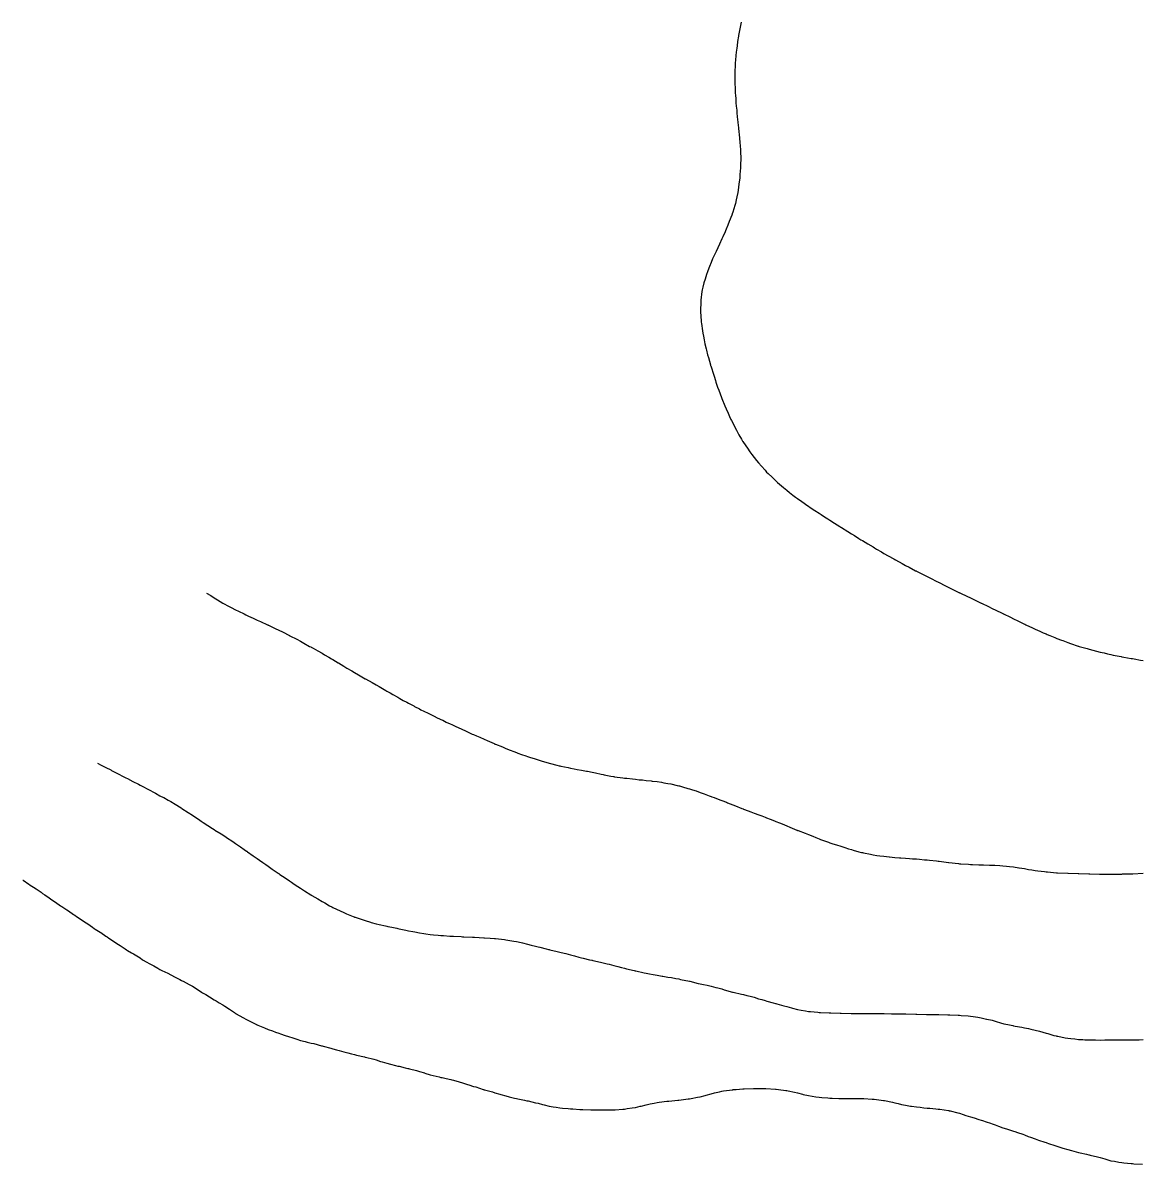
# Model space of a CAD drawing. Extents: x -717078 to -715000, y -984629 to -984000.
# Drawn here: x -717078.2 to -716974.7, y -984547.4 to -984441.8 of the extents above; entities that cross this region are included whole.
import ezdxf

# ---------------------------------------------------------------- set-up
doc = ezdxf.new("R2010")
doc.units = 0
doc.layers.add('buffer_B2_0_1_clip', color=7, linetype='Continuous')

msp = doc.modelspace()

# ---------------------------------------------------------------- linework, layer by layer
at = {"layer": 'buffer_B2_0_1_clip'}
for points in [[(-717011.72, -984441.72), (-717011.82, -984442.18), (-717011.88, -984442.5), (-717011.96, -984442.96), (-717011.97, -984443.03), (-717012.05, -984443.5), (-717012.1, -984443.9), (-717012.12, -984444.12), (-717012.17, -984444.5), (-717012.2, -984444.8), (-717012.23, -984445.23), (-717012.26, -984445.5), (-717012.26, -984445.74), (-717012.29, -984446.29), (-717012.29, -984446.5), (-717012.29, -984446.71), (-717012.29, -984447.29), (-717012.29, -984447.5), (-717012.27, -984447.73), (-717012.26, -984448.26), (-717012.24, -984448.5), (-717012.22, -984448.78), (-717012.2, -984449.2), (-717012.17, -984449.5), (-717012.13, -984449.87), (-717012.12, -984450.12), (-717012.08, -984450.5), (-717012.02, -984450.98), (-717012.02, -984451.02), (-717011.96, -984451.5), (-717011.92, -984451.92), (-717011.9, -984452.1), (-717011.86, -984452.5), (-717011.84, -984452.84), (-717011.8, -984453.2), (-717011.78, -984453.5), (-717011.78, -984453.78), (-717011.76, -984454.24), (-717011.76, -984454.5), (-717011.77, -984454.77), (-717011.78, -984455.22), (-717011.8, -984455.5), (-717011.83, -984455.83), (-717011.85, -984456.15), (-717011.89, -984456.5), (-717011.95, -984456.95), (-717011.96, -984457.04), (-717012.03, -984457.5), (-717012.11, -984457.89), (-717012.18, -984458.18), (-717012.25, -984458.5), (-717012.31, -984458.69), (-717012.5, -984459.32), (-717012.54, -984459.46), (-717012.56, -984459.5), (-717012.59, -984459.59), (-717012.82, -984460.18), (-717012.94, -984460.5), (-717013.11, -984460.89), (-717013.27, -984461.27), (-717013.37, -984461.5), (-717013.41, -984461.59), (-717013.5, -984461.78), (-717013.73, -984462.27), (-717014.04, -984462.96), (-717014.12, -984463.12), (-717014.3, -984463.5), (-717014.36, -984463.64), (-717014.5, -984463.97), (-717014.66, -984464.34), (-717014.72, -984464.5), (-717014.84, -984464.84), (-717014.92, -984465.08), (-717015.06, -984465.5), (-717015.16, -984465.84), (-717015.26, -984466.26), (-717015.32, -984466.5), (-717015.35, -984466.65), (-717015.45, -984467.45), (-717015.46, -984467.5), (-717015.46, -984467.54), (-717015.49, -984468.49), (-717015.49, -984468.5), (-717015.49, -984468.51), (-717015.41, -984469.41), (-717015.41, -984469.5), (-717015.39, -984469.61), (-717015.29, -984470.29), (-717015.26, -984470.5), (-717015.21, -984470.79), (-717015.13, -984471.13), (-717015.07, -984471.5), (-717014.95, -984471.95), (-717014.93, -984472.07), (-717014.83, -984472.5), (-717014.75, -984472.75), (-717014.56, -984473.44), (-717014.54, -984473.5), (-717014.53, -984473.53), (-717014.5, -984473.62), (-717014.29, -984474.29), (-717014.23, -984474.5), (-717014.1, -984474.9), (-717014.05, -984475.05), (-717013.9, -984475.5), (-717013.79, -984475.79), (-717013.54, -984476.46), (-717013.53, -984476.5), (-717013.52, -984476.52), (-717013.5, -984476.56), (-717013.22, -984477.22), (-717013.11, -984477.5), (-717012.92, -984477.92), (-717012.79, -984478.21), (-717012.66, -984478.5), (-717012.6, -984478.6), (-717012.5, -984478.8), (-717012.27, -984479.27), (-717012.16, -984479.5), (-717011.92, -984479.92), (-717011.69, -984480.31), (-717011.58, -984480.5), (-717011.55, -984480.55), (-717011.5, -984480.62), (-717011.14, -984481.14), (-717010.91, -984481.5), (-717010.73, -984481.73), (-717010.5, -984482.02), (-717010.29, -984482.29), (-717010.12, -984482.5), (-717009.83, -984482.83), (-717009.5, -984483.2), (-717009.36, -984483.36), (-717009.22, -984483.5), (-717008.85, -984483.85), (-717008.5, -984484.19), (-717008.34, -984484.34), (-717008.16, -984484.5), (-717007.8, -984484.8), (-717007.5, -984485.05), (-717007.25, -984485.25), (-717006.93, -984485.5), (-717006.68, -984485.68), (-717006.5, -984485.82), (-717006.1, -984486.1), (-717005.54, -984486.5), (-717005.52, -984486.52), (-717005.5, -984486.53), (-717005.42, -984486.58), (-717004.91, -984486.91), (-717004.5, -984487.18), (-717004.3, -984487.3), (-717004.01, -984487.5), (-717003.7, -984487.7), (-717003.5, -984487.83), (-717003.09, -984488.09), (-717002.6, -984488.4), (-717002.5, -984488.46), (-717002.48, -984488.48), (-717002.44, -984488.5), (-717001.86, -984488.86), (-717001.5, -984489.08), (-717001.24, -984489.24), (-717000.84, -984489.5), (-717000.63, -984489.63), (-717000.5, -984489.7), (-717000, -984490), (-717000, -984490), (-716999.5, -984490.3), (-716999.38, -984490.38), (-716999.18, -984490.5), (-716998.74, -984490.74), (-716998.5, -984490.89), (-716998.11, -984491.11), (-716997.59, -984491.41), (-716997.5, -984491.46), (-716997.48, -984491.48), (-716997.43, -984491.5), (-716996.82, -984491.82), (-716996.5, -984492), (-716996.17, -984492.17), (-716995.57, -984492.5), (-716995.52, -984492.52), (-716995.5, -984492.54), (-716995.43, -984492.57), (-716994.86, -984492.86), (-716994.5, -984493.04), (-716994.19, -984493.19), (-716993.6, -984493.5), (-716993.53, -984493.53), (-716993.5, -984493.55), (-716993.4, -984493.6), (-716992.86, -984493.86), (-716992.5, -984494.04), (-716992.19, -984494.19), (-716991.57, -984494.5), (-716991.52, -984494.52), (-716991.5, -984494.54), (-716991.43, -984494.57), (-716990.84, -984494.84), (-716990.5, -984495.01), (-716990.17, -984495.17), (-716989.51, -984495.5), (-716989.5, -984495.5), (-716989.5, -984495.5), (-716989.49, -984495.51), (-716988.82, -984495.82), (-716988.5, -984495.98), (-716988.15, -984496.15), (-716987.56, -984496.44), (-716987.5, -984496.47), (-716987.48, -984496.48), (-716987.44, -984496.5), (-716986.8, -984496.8), (-716986.5, -984496.95), (-716986.12, -984497.12), (-716985.63, -984497.37), (-716985.5, -984497.43), (-716985.45, -984497.45), (-716985.36, -984497.5), (-716984.77, -984497.77), (-716984.5, -984497.9), (-716984.08, -984498.08), (-716983.77, -984498.23), (-716983.5, -984498.35), (-716983.4, -984498.4), (-716983.16, -984498.5), (-716982.69, -984498.69), (-716982.5, -984498.77), (-716982.08, -984498.92), (-716981.96, -984498.96), (-716981.5, -984499.14), (-716981.23, -984499.23), (-716980.53, -984499.47), (-716980.5, -984499.48), (-716980.49, -984499.49), (-716980.44, -984499.5), (-716979.71, -984499.71), (-716979.5, -984499.77), (-716978.5, -984500.03), (-716978.11, -984500.11), (-716977.82, -984500.18), (-716977.5, -984500.25), (-716977.3, -984500.3), (-716976.55, -984500.45), (-716976.5, -984500.46), (-716976.47, -984500.47), (-716976.29, -984500.5), (-716975.61, -984500.61), (-716975.5, -984500.63), (-716975.34, -984500.66), (-716974.76, -984500.76), (-716974.5, -984500.8)], [(-717061.19, -984494.56), (-717060.8, -984494.8), (-717060.5, -984495.01), (-717060.19, -984495.19), (-717059.68, -984495.5), (-717059.56, -984495.56), (-717059.5, -984495.6), (-717059.29, -984495.71), (-717058.9, -984495.9), (-717058.5, -984496.12), (-717058.24, -984496.24), (-717057.72, -984496.5), (-717057.57, -984496.57), (-717057.5, -984496.61), (-717057.31, -984496.69), (-717056.88, -984496.88), (-717056.5, -984497.06), (-717056.19, -984497.19), (-717055.55, -984497.5), (-717055.51, -984497.51), (-717055.5, -984497.52), (-717055.46, -984497.54), (-717054.83, -984497.83), (-717054.5, -984497.99), (-717054.16, -984498.16), (-717053.52, -984498.5), (-717053.51, -984498.51), (-717053.5, -984498.51), (-717053.48, -984498.52), (-717052.84, -984498.84), (-717052.5, -984499.03), (-717052.19, -984499.19), (-717051.65, -984499.5), (-717051.55, -984499.55), (-717051.5, -984499.58), (-717051.33, -984499.67), (-717050.9, -984499.9), (-717050.5, -984500.13), (-717050.27, -984500.27), (-717049.88, -984500.5), (-717049.64, -984500.64), (-717049.5, -984500.72), (-717049.01, -984501.01), (-717048.97, -984501.03), (-717048.5, -984501.32), (-717048.38, -984501.38), (-717048.2, -984501.5), (-717047.75, -984501.75), (-717047.5, -984501.91), (-717047.12, -984502.12), (-717046.51, -984502.49), (-717046.5, -984502.5), (-717046.5, -984502.5), (-717046.49, -984502.5), (-717045.85, -984502.85), (-717045.5, -984503.06), (-717045.22, -984503.22), (-717044.74, -984503.5), (-717044.59, -984503.59), (-717044.5, -984503.64), (-717044.19, -984503.81), (-717043.95, -984503.95), (-717043.5, -984504.2), (-717043.31, -984504.31), (-717042.99, -984504.5), (-717042.67, -984504.67), (-717042.5, -984504.76), (-717042.01, -984505.01), (-717041.95, -984505.05), (-717041.5, -984505.29), (-717041.36, -984505.36), (-717041.08, -984505.5), (-717040.69, -984505.69), (-717040.5, -984505.78), (-717040.01, -984506.01), (-717039.96, -984506.04), (-717039.5, -984506.27), (-717039.34, -984506.34), (-717039.02, -984506.5), (-717038.66, -984506.66), (-717038.5, -984506.74), (-717038.06, -984506.94), (-717037.98, -984506.98), (-717037.5, -984507.2), (-717037.29, -984507.29), (-717036.86, -984507.5), (-717036.61, -984507.61), (-717036.5, -984507.66), (-717036.22, -984507.78), (-717035.91, -984507.91), (-717035.5, -984508.09), (-717035.22, -984508.22), (-717034.59, -984508.5), (-717034.53, -984508.53), (-717034.5, -984508.54), (-717034.44, -984508.56), (-717033.81, -984508.81), (-717033.5, -984508.94), (-717033.1, -984509.1), (-717032.77, -984509.23), (-717032.5, -984509.33), (-717032.38, -984509.38), (-717032.06, -984509.5), (-717031.64, -984509.64), (-717031.5, -984509.69), (-717031.22, -984509.78), (-717030.88, -984509.88), (-717030.5, -984510.01), (-717030.12, -984510.12), (-717029.78, -984510.22), (-717029.5, -984510.31), (-717029.35, -984510.35), (-717028.77, -984510.5), (-717028.55, -984510.55), (-717028.5, -984510.56), (-717028.42, -984510.58), (-717027.72, -984510.72), (-717027.5, -984510.77), (-717027.17, -984510.83), (-717026.88, -984510.88), (-717026.5, -984510.95), (-717026.04, -984511.04), (-717025.94, -984511.06), (-717025.5, -984511.15), (-717025.21, -984511.21), (-717024.68, -984511.32), (-717024.5, -984511.36), (-717024.38, -984511.38), (-717023.77, -984511.5), (-717023.54, -984511.54), (-717023.5, -984511.55), (-717023.44, -984511.56), (-717022.66, -984511.66), (-717022.5, -984511.69), (-717022.29, -984511.71), (-717021.77, -984511.77), (-717021.5, -984511.8), (-717021.16, -984511.84), (-717020.86, -984511.86), (-717020.5, -984511.9), (-717020.05, -984511.95), (-717019.96, -984511.96), (-717019.5, -984512.02), (-717019.08, -984512.08), (-717018.88, -984512.12), (-717018.5, -984512.18), (-717018.23, -984512.23), (-717017.63, -984512.37), (-717017.5, -984512.4), (-717017.42, -984512.42), (-717017.16, -984512.5), (-717016.64, -984512.64), (-717016.5, -984512.68), (-717016.22, -984512.78), (-717015.88, -984512.88), (-717015.5, -984513.02), (-717015.14, -984513.14), (-717014.68, -984513.32), (-717014.5, -984513.38), (-717014.42, -984513.42), (-717014.21, -984513.5), (-717013.69, -984513.69), (-717013.5, -984513.76), (-717013.07, -984513.93), (-717012.97, -984513.97), (-717012.5, -984514.16), (-717012.25, -984514.25), (-717011.65, -984514.5), (-717011.54, -984514.54), (-717011.5, -984514.56), (-717011.41, -984514.59), (-717010.81, -984514.81), (-717010.5, -984514.93), (-717010.08, -984515.08), (-717009.81, -984515.19), (-717009.5, -984515.31), (-717009.36, -984515.36), (-717009.03, -984515.5), (-717008.64, -984515.64), (-717008.5, -984515.7), (-717008.16, -984515.84), (-717007.93, -984515.93), (-717007.5, -984516.11), (-717007.22, -984516.22), (-717006.57, -984516.5), (-717006.52, -984516.52), (-717006.5, -984516.53), (-717006.45, -984516.55), (-717005.8, -984516.8), (-717005.5, -984516.92), (-717005.08, -984517.08), (-717004.81, -984517.19), (-717004.5, -984517.31), (-717004.36, -984517.36), (-717003.99, -984517.5), (-717003.63, -984517.63), (-717003.5, -984517.67), (-717003.24, -984517.76), (-717002.88, -984517.88), (-717002.5, -984518), (-717002.12, -984518.12), (-717001.77, -984518.23), (-717001.5, -984518.31), (-717001.35, -984518.35), (-717000.83, -984518.5), (-717000.57, -984518.57), (-717000.5, -984518.59), (-717000.39, -984518.61), (-716999.74, -984518.74), (-716999.5, -984518.79), (-716999.16, -984518.84), (-716998.87, -984518.87), (-716998.5, -984518.93), (-716998.02, -984518.98), (-716997.98, -984518.98), (-716997.5, -984519.03), (-716997.06, -984519.06), (-716996.93, -984519.07), (-716996.5, -984519.1), (-716996.13, -984519.13), (-716995.85, -984519.15), (-716995.5, -984519.17), (-716995.2, -984519.2), (-716994.76, -984519.24), (-716994.5, -984519.26), (-716994.28, -984519.28), (-716993.65, -984519.35), (-716993.5, -984519.37), (-716993.39, -984519.39), (-716992.52, -984519.5), (-716992.5, -984519.5), (-716992.5, -984519.5), (-716992.5, -984519.5), (-716991.6, -984519.6), (-716991.5, -984519.61), (-716991.38, -984519.62), (-716990.67, -984519.67), (-716990.5, -984519.68), (-716990.31, -984519.69), (-716989.71, -984519.71), (-716989.5, -984519.71), (-716989.28, -984519.72), (-716988.74, -984519.74), (-716988.5, -984519.74), (-716988.24, -984519.76), (-716987.79, -984519.79), (-716987.5, -984519.8), (-716987.16, -984519.84), (-716986.87, -984519.87), (-716986.5, -984519.91), (-716986.01, -984519.99), (-716985.99, -984519.99), (-716985.5, -984520.07), (-716985.14, -984520.14), (-716984.81, -984520.19), (-716984.5, -984520.24), (-716984.27, -984520.27), (-716983.65, -984520.35), (-716983.5, -984520.37), (-716983.38, -984520.38), (-716982.55, -984520.45), (-716982.5, -984520.45), (-716982.45, -984520.45), (-716981.5, -984520.5), (-716981.5, -984520.5), (-716981.5, -984520.5), (-716981.44, -984520.5), (-716980.53, -984520.53), (-716980.5, -984520.53), (-716980.47, -984520.53), (-716979.55, -984520.55), (-716979.5, -984520.55), (-716979.44, -984520.56), (-716978.57, -984520.57), (-716978.5, -984520.57), (-716978.43, -984520.57), (-716977.58, -984520.58), (-716977.5, -984520.58), (-716977.42, -984520.58), (-716976.57, -984520.57), (-716976.5, -984520.57), (-716976.44, -984520.56), (-716975.54, -984520.54), (-716975.5, -984520.54), (-716975.46, -984520.54), (-716974.5, -984520.5)], [(-717071.27, -984510.32), (-717070.93, -984510.5), (-717070.64, -984510.64), (-717070.5, -984510.72), (-717070.06, -984510.94), (-717069.98, -984510.98), (-717069.5, -984511.23), (-717069.32, -984511.32), (-717068.97, -984511.5), (-717068.66, -984511.66), (-717068.5, -984511.74), (-717068.01, -984511.99), (-717068, -984512), (-717067.5, -984512.26), (-717067.34, -984512.34), (-717067.03, -984512.5), (-717066.68, -984512.68), (-717066.5, -984512.78), (-717066.03, -984513.03), (-717065.91, -984513.09), (-717065.5, -984513.32), (-717065.38, -984513.38), (-717065.16, -984513.5), (-717064.73, -984513.73), (-717064.5, -984513.87), (-717064.1, -984514.1), (-717063.55, -984514.45), (-717063.5, -984514.48), (-717063.49, -984514.49), (-717063.47, -984514.5), (-717062.88, -984514.88), (-717062.5, -984515.13), (-717062.28, -984515.28), (-717061.95, -984515.5), (-717061.68, -984515.68), (-717061.5, -984515.8), (-717061.07, -984516.07), (-717060.63, -984516.37), (-717060.5, -984516.45), (-717060.47, -984516.47), (-717060.42, -984516.5), (-717059.85, -984516.85), (-717059.5, -984517.08), (-717059.24, -984517.24), (-717058.86, -984517.5), (-717058.64, -984517.64), (-717058.5, -984517.74), (-717058.05, -984518.05), (-717057.71, -984518.29), (-717057.5, -984518.44), (-717057.46, -984518.46), (-717057.41, -984518.5), (-717056.87, -984518.87), (-717056.5, -984519.14), (-717056.29, -984519.29), (-717055.99, -984519.5), (-717055.7, -984519.7), (-717055.5, -984519.84), (-717055.11, -984520.11), (-717054.55, -984520.5), (-717054.52, -984520.52), (-717054.5, -984520.53), (-717054.4, -984520.6), (-717053.92, -984520.92), (-717053.5, -984521.21), (-717053.33, -984521.33), (-717053.08, -984521.5), (-717052.73, -984521.73), (-717052.5, -984521.88), (-717052.12, -984522.12), (-717051.53, -984522.5), (-717051.51, -984522.51), (-717051.5, -984522.52), (-717051.45, -984522.55), (-717050.88, -984522.88), (-717050.5, -984523.11), (-717050.25, -984523.25), (-717049.81, -984523.5), (-717049.6, -984523.6), (-717049.5, -984523.66), (-717048.5, -984524.12), (-717048.24, -984524.24), (-717047.62, -984524.5), (-717047.53, -984524.53), (-717047.5, -984524.55), (-717047.43, -984524.57), (-717046.79, -984524.79), (-717046.5, -984524.88), (-717046.02, -984525.02), (-717045.96, -984525.04), (-717045.5, -984525.17), (-717045.23, -984525.23), (-717044.63, -984525.37), (-717044.5, -984525.4), (-717044.42, -984525.42), (-717044.05, -984525.5), (-717043.59, -984525.59), (-717043.5, -984525.61), (-717043.36, -984525.64), (-717042.76, -984525.76), (-717042.5, -984525.82), (-717042.11, -984525.89), (-717041.93, -984525.93), (-717041.5, -984526.01), (-717041.07, -984526.07), (-717040.9, -984526.1), (-717040.5, -984526.16), (-717040.19, -984526.19), (-717039.77, -984526.23), (-717039.5, -984526.26), (-717039.27, -984526.27), (-717038.69, -984526.31), (-717038.5, -984526.32), (-717038.33, -984526.33), (-717037.64, -984526.36), (-717037.5, -984526.37), (-717037.37, -984526.37), (-717036.59, -984526.41), (-717036.5, -984526.41), (-717036.41, -984526.41), (-717035.54, -984526.46), (-717035.5, -984526.46), (-717035.46, -984526.46), (-717034.95, -984526.5), (-717034.53, -984526.53), (-717034.5, -984526.53), (-717034.46, -984526.54), (-717033.63, -984526.63), (-717033.5, -984526.65), (-717033.32, -984526.68), (-717032.77, -984526.77), (-717032.5, -984526.82), (-717032.08, -984526.92), (-717031.95, -984526.95), (-717031.5, -984527.06), (-717031.15, -984527.15), (-717030.75, -984527.25), (-717030.5, -984527.32), (-717030.35, -984527.35), (-717029.75, -984527.5), (-717029.55, -984527.55), (-717029.5, -984527.56), (-717029.42, -984527.58), (-717028.74, -984527.74), (-717028.5, -984527.8), (-717028.1, -984527.9), (-717027.94, -984527.94), (-717027.5, -984528.06), (-717027.15, -984528.15), (-717026.74, -984528.26), (-717026.5, -984528.32), (-717026.35, -984528.35), (-717025.74, -984528.5), (-717025.54, -984528.54), (-717025.5, -984528.55), (-717025.43, -984528.57), (-717024.73, -984528.73), (-717024.5, -984528.78), (-717024.13, -984528.87), (-717023.92, -984528.92), (-717023.5, -984529.03), (-717023.13, -984529.13), (-717022.79, -984529.21), (-717022.5, -984529.29), (-717022.33, -984529.33), (-717021.61, -984529.5), (-717021.52, -984529.52), (-717021.5, -984529.52), (-717021.47, -984529.53), (-717020.7, -984529.7), (-717020.5, -984529.74), (-717020.2, -984529.8), (-717019.87, -984529.87), (-717019.5, -984529.94), (-717019.02, -984530.02), (-717018.97, -984530.03), (-717018.5, -984530.1), (-717018.16, -984530.16), (-717017.77, -984530.23), (-717017.5, -984530.28), (-717017.32, -984530.32), (-717016.51, -984530.49), (-717016.5, -984530.5), (-717016.5, -984530.5), (-717016.48, -984530.5), (-717015.69, -984530.69), (-717015.5, -984530.73), (-717015.21, -984530.79), (-717014.87, -984530.87), (-717014.5, -984530.95), (-717014.07, -984531.07), (-717013.89, -984531.11), (-717013.5, -984531.21), (-717013.28, -984531.28), (-717012.51, -984531.49), (-717012.5, -984531.49), (-717012.49, -984531.49), (-717012.47, -984531.5), (-717011.68, -984531.68), (-717011.5, -984531.72), (-717011.2, -984531.8), (-717010.88, -984531.88), (-717010.5, -984531.98), (-717010.11, -984532.11), (-717009.81, -984532.19), (-717009.5, -984532.29), (-717009.33, -984532.33), (-717008.74, -984532.5), (-717008.55, -984532.55), (-717008.5, -984532.56), (-717008.42, -984532.58), (-717007.76, -984532.76), (-717007.5, -984532.82), (-717007.05, -984532.95), (-717006.97, -984532.97), (-717006.5, -984533.1), (-717006.16, -984533.16), (-717005.77, -984533.23), (-717005.5, -984533.28), (-717005.3, -984533.3), (-717004.63, -984533.37), (-717004.5, -984533.38), (-717004.38, -984533.38), (-717003.57, -984533.43), (-717003.5, -984533.43), (-717003.43, -984533.43), (-717002.54, -984533.46), (-717002.5, -984533.46), (-717002.46, -984533.46), (-717001.53, -984533.47), (-717001.5, -984533.47), (-717001.47, -984533.47), (-717000.53, -984533.47), (-717000.5, -984533.47), (-717000.47, -984533.47), (-716999.52, -984533.48), (-716999.5, -984533.48), (-716999.48, -984533.48), (-716998.51, -984533.49), (-716998.5, -984533.49), (-716998.49, -984533.49), (-716997.79, -984533.5), (-716997.5, -984533.5), (-716997.5, -984533.5), (-716997.5, -984533.5), (-716996.52, -984533.52), (-716996.5, -984533.52), (-716996.48, -984533.52), (-716995.54, -984533.54), (-716995.5, -984533.54), (-716995.46, -984533.54), (-716994.56, -984533.56), (-716994.5, -984533.56), (-716994.44, -984533.56), (-716993.57, -984533.57), (-716993.5, -984533.57), (-716993.42, -984533.58), (-716992.59, -984533.59), (-716992.5, -984533.59), (-716992.4, -984533.6), (-716991.63, -984533.63), (-716991.5, -984533.63), (-716991.35, -984533.65), (-716990.7, -984533.7), (-716990.5, -984533.72), (-716990.24, -984533.76), (-716989.82, -984533.82), (-716989.5, -984533.87), (-716989.01, -984533.99), (-716988.99, -984533.99), (-716988.5, -984534.11), (-716988.2, -984534.2), (-716987.64, -984534.36), (-716987.5, -984534.4), (-716987.42, -984534.42), (-716987.03, -984534.5), (-716986.59, -984534.59), (-716986.5, -984534.61), (-716986.36, -984534.64), (-716985.75, -984534.75), (-716985.5, -984534.8), (-716985.12, -984534.88), (-716984.92, -984534.92), (-716984.5, -984535.02), (-716984.12, -984535.12), (-716983.79, -984535.21), (-716983.5, -984535.29), (-716983.34, -984535.34), (-716982.79, -984535.5), (-716982.56, -984535.56), (-716982.5, -984535.57), (-716982.41, -984535.59), (-716981.72, -984535.72), (-716981.5, -984535.76), (-716981.21, -984535.79), (-716980.83, -984535.83), (-716980.5, -984535.87), (-716980.11, -984535.89), (-716979.9, -984535.9), (-716979.5, -984535.92), (-716979.07, -984535.93), (-716978.93, -984535.93), (-716978.5, -984535.94), (-716978.07, -984535.93), (-716977.93, -984535.93), (-716977.5, -984535.93), (-716977.07, -984535.93), (-716976.92, -984535.92), (-716976.09, -984535.91), (-716975.91, -984535.91), (-716975.5, -984535.9), (-716975.1, -984535.9), (-716974.9, -984535.9), (-716974.5, -984535.89)], [(-717078.19, -984521.13), (-717078.15, -984521.15), (-717077.65, -984521.5), (-717077.56, -984521.56), (-717077.5, -984521.6), (-717077.22, -984521.78), (-717076.95, -984521.95), (-717076.5, -984522.26), (-717076.36, -984522.36), (-717076.16, -984522.5), (-717075.77, -984522.77), (-717075.5, -984522.96), (-717075.17, -984523.17), (-717074.7, -984523.5), (-717074.58, -984523.58), (-717074.5, -984523.64), (-717074.12, -984523.88), (-717073.97, -984523.97), (-717073.5, -984524.3), (-717073.38, -984524.38), (-717073.22, -984524.5), (-717072.79, -984524.79), (-717072.5, -984524.99), (-717072.19, -984525.19), (-717071.75, -984525.5), (-717071.6, -984525.6), (-717071.5, -984525.67), (-717071.05, -984525.95), (-717070.99, -984525.99), (-717070.5, -984526.32), (-717070.39, -984526.39), (-717070.24, -984526.5), (-717069.79, -984526.79), (-717069.5, -984526.99), (-717069.19, -984527.19), (-717068.72, -984527.5), (-717068.59, -984527.59), (-717068.5, -984527.64), (-717068.15, -984527.85), (-717067.96, -984527.96), (-717067.5, -984528.24), (-717067.34, -984528.34), (-717067.11, -984528.5), (-717066.72, -984528.72), (-717066.5, -984528.85), (-717066.08, -984529.08), (-717065.71, -984529.29), (-717065.5, -984529.41), (-717065.44, -984529.44), (-717065.32, -984529.5), (-717064.76, -984529.76), (-717064.5, -984529.89), (-717064.1, -984530.1), (-717063.67, -984530.33), (-717063.5, -984530.42), (-717063.45, -984530.45), (-717063.35, -984530.5), (-717062.79, -984530.79), (-717062.5, -984530.95), (-717062.16, -984531.16), (-717061.65, -984531.5), (-717061.56, -984531.56), (-717061.5, -984531.59), (-717061.27, -984531.73), (-717060.93, -984531.93), (-717060.5, -984532.21), (-717060.31, -984532.31), (-717060.03, -984532.5), (-717059.69, -984532.69), (-717059.5, -984532.81), (-717059.08, -984533.08), (-717058.6, -984533.4), (-717058.5, -984533.47), (-717058.48, -984533.48), (-717058.45, -984533.5), (-717057.84, -984533.84), (-717057.5, -984534.04), (-717057.18, -984534.18), (-717056.58, -984534.5), (-717056.53, -984534.53), (-717056.5, -984534.54), (-717056.44, -984534.56), (-717055.82, -984534.82), (-717055.5, -984534.96), (-717055.09, -984535.09), (-717054.8, -984535.2), (-717054.5, -984535.3), (-717054.35, -984535.35), (-717053.93, -984535.5), (-717053.6, -984535.6), (-717053.5, -984535.64), (-717053.29, -984535.71), (-717052.85, -984535.85), (-717052.5, -984535.97), (-717052.07, -984536.07), (-717051.87, -984536.13), (-717051.5, -984536.23), (-717051.27, -984536.27), (-717050.54, -984536.46), (-717050.5, -984536.47), (-717050.48, -984536.48), (-717050.39, -984536.5), (-717049.68, -984536.68), (-717049.5, -984536.74), (-717049.16, -984536.84), (-717048.91, -984536.91), (-717048.5, -984537.04), (-717048.13, -984537.13), (-717047.78, -984537.22), (-717047.5, -984537.28), (-717047.32, -984537.32), (-717046.58, -984537.5), (-717046.52, -984537.52), (-717046.5, -984537.52), (-717046.47, -984537.53), (-717045.72, -984537.72), (-717045.5, -984537.78), (-717045.09, -984537.91), (-717044.95, -984537.95), (-717044.5, -984538.09), (-717044.17, -984538.17), (-717043.72, -984538.28), (-717043.5, -984538.34), (-717043.36, -984538.36), (-717042.81, -984538.5), (-717042.56, -984538.56), (-717042.5, -984538.57), (-717042.4, -984538.6), (-717041.76, -984538.76), (-717041.5, -984538.84), (-717041.02, -984538.98), (-717040.99, -984538.99), (-717040.5, -984539.14), (-717040.21, -984539.21), (-717039.65, -984539.35), (-717039.5, -984539.39), (-717039.4, -984539.4), (-717039.01, -984539.5), (-717038.59, -984539.59), (-717038.5, -984539.61), (-717038.34, -984539.66), (-717037.8, -984539.8), (-717037.5, -984539.89), (-717037.04, -984540.04), (-717036.91, -984540.09), (-717036.5, -984540.22), (-717036.28, -984540.28), (-717035.6, -984540.5), (-717035.52, -984540.52), (-717035.5, -984540.53), (-717035.46, -984540.54), (-717034.74, -984540.74), (-717034.5, -984540.81), (-717034.05, -984540.95), (-717033.97, -984540.97), (-717033.5, -984541.11), (-717033.18, -984541.18), (-717032.7, -984541.3), (-717032.5, -984541.34), (-717032.37, -984541.37), (-717031.78, -984541.5), (-717031.55, -984541.55), (-717031.5, -984541.56), (-717031.43, -984541.57), (-717030.74, -984541.74), (-717030.5, -984541.79), (-717030.1, -984541.9), (-717029.94, -984541.94), (-717029.5, -984542.05), (-717029.12, -984542.12), (-717028.84, -984542.16), (-717028.5, -984542.21), (-717028.24, -984542.24), (-717027.72, -984542.28), (-717027.5, -984542.3), (-717027.31, -984542.31), (-717026.65, -984542.35), (-717026.5, -984542.35), (-717026.36, -984542.36), (-717025.62, -984542.38), (-717025.5, -984542.38), (-717025.38, -984542.38), (-717024.6, -984542.4), (-717024.5, -984542.4), (-717024.4, -984542.4), (-717023.61, -984542.39), (-717023.5, -984542.38), (-717023.38, -984542.38), (-717022.67, -984542.33), (-717022.5, -984542.32), (-717022.28, -984542.28), (-717021.79, -984542.21), (-717021.5, -984542.17), (-717021.06, -984542.06), (-717020.96, -984542.04), (-717020.5, -984541.93), (-717020.15, -984541.85), (-717019.78, -984541.78), (-717019.5, -984541.72), (-717019.31, -984541.69), (-717018.6, -984541.6), (-717018.5, -984541.59), (-717018.42, -984541.58), (-717017.59, -984541.5), (-717017.51, -984541.49), (-717017.5, -984541.49), (-717017.49, -984541.49), (-717016.62, -984541.38), (-717016.5, -984541.37), (-717016.34, -984541.34), (-717015.77, -984541.23), (-717015.5, -984541.18), (-717015.06, -984541.06), (-717014.96, -984541.04), (-717014.5, -984540.9), (-717014.17, -984540.83), (-717013.72, -984540.72), (-717013.5, -984540.67), (-717013.35, -984540.65), (-717012.53, -984540.53), (-717012.5, -984540.53), (-717012.48, -984540.52), (-717012.17, -984540.5), (-717011.55, -984540.45), (-717011.5, -984540.45), (-717011.45, -984540.45), (-717010.58, -984540.42), (-717010.5, -984540.42), (-717010.42, -984540.42), (-717009.58, -984540.42), (-717009.5, -984540.42), (-717009.42, -984540.42), (-717008.53, -984540.47), (-717008.5, -984540.47), (-717008.47, -984540.47), (-717008.26, -984540.5), (-717007.59, -984540.59), (-717007.5, -984540.6), (-717007.37, -984540.63), (-717006.77, -984540.77), (-717006.5, -984540.83), (-717006.05, -984540.95), (-717005.97, -984540.97), (-717005.5, -984541.08), (-717005.14, -984541.14), (-717004.81, -984541.19), (-717004.5, -984541.23), (-717004.25, -984541.25), (-717003.71, -984541.29), (-717003.5, -984541.31), (-717003.31, -984541.31), (-717002.67, -984541.33), (-717002.5, -984541.33), (-717002.34, -984541.34), (-717001.66, -984541.34), (-717001.5, -984541.34), (-717001.34, -984541.34), (-717000.64, -984541.36), (-717000.5, -984541.36), (-717000.36, -984541.36), (-716999.59, -984541.41), (-716999.5, -984541.41), (-716999.42, -984541.42), (-716998.76, -984541.5), (-716998.53, -984541.53), (-716998.5, -984541.53), (-716998.46, -984541.54), (-716997.7, -984541.7), (-716997.5, -984541.74), (-716997.19, -984541.81), (-716996.89, -984541.89), (-716996.5, -984541.97), (-716996.04, -984542.04), (-716995.94, -984542.06), (-716995.5, -984542.13), (-716995.16, -984542.16), (-716994.8, -984542.2), (-716994.5, -984542.23), (-716994.25, -984542.25), (-716993.69, -984542.31), (-716993.5, -984542.32), (-716993.34, -984542.34), (-716992.53, -984542.47), (-716992.5, -984542.47), (-716992.48, -984542.48), (-716992.39, -984542.5), (-716991.67, -984542.67), (-716991.5, -984542.71), (-716991.18, -984542.82), (-716990.91, -984542.91), (-716990.5, -984543.04), (-716990.14, -984543.14), (-716989.72, -984543.28), (-716989.5, -984543.35), (-716989.38, -984543.38), (-716989.05, -984543.5), (-716988.63, -984543.63), (-716988.5, -984543.68), (-716988.22, -984543.78), (-716987.9, -984543.9), (-716987.5, -984544.05), (-716987.15, -984544.15), (-716986.69, -984544.31), (-716986.5, -984544.37), (-716986.4, -984544.4), (-716986.14, -984544.5), (-716985.66, -984544.66), (-716985.5, -984544.72), (-716985.15, -984544.85), (-716984.93, -984544.93), (-716984.5, -984545.09), (-716984.19, -984545.19), (-716983.61, -984545.39), (-716983.5, -984545.43), (-716983.44, -984545.44), (-716983.28, -984545.5), (-716982.69, -984545.69), (-716982.5, -984545.75), (-716982.12, -984545.88), (-716981.94, -984545.94), (-716981.5, -984546.08), (-716981.16, -984546.16), (-716980.72, -984546.28), (-716980.5, -984546.33), (-716980.36, -984546.36), (-716979.77, -984546.5), (-716979.55, -984546.55), (-716979.5, -984546.56), (-716979.42, -984546.58), (-716978.75, -984546.75), (-716978.5, -984546.82), (-716978.06, -984546.94), (-716977.97, -984546.97), (-716977.5, -984547.1), (-716977.16, -984547.16), (-716976.77, -984547.23), (-716976.5, -984547.27), (-716976.29, -984547.29), (-716975.64, -984547.36), (-716975.5, -984547.37), (-716975.38, -984547.38), (-716974.58, -984547.42)]]:
    msp.add_lwpolyline(points, dxfattribs=at)

doc.saveas('drawing.dxf')
